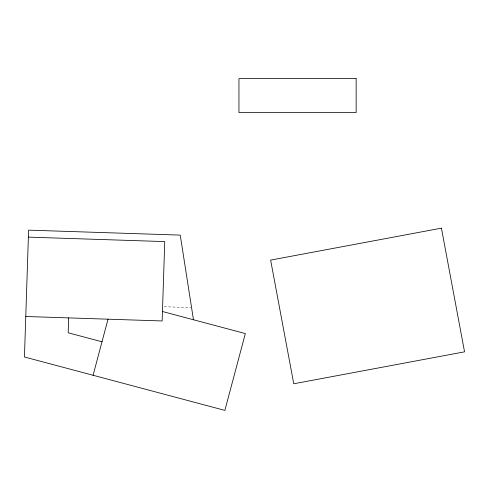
<?xml version="1.0" encoding="UTF-8"?>
<svg xmlns="http://www.w3.org/2000/svg" width="489" height="489" viewBox="0 0 489 489"><rect width="100%" height="100%" fill="white"/><g stroke="black" fill="none" stroke-linecap="round" stroke-linejoin="round"><path stroke-width="0.37" stroke-dasharray="2.44 1.83" d="M164.139 306.737L190.802 307.612"/><path stroke-width="0.73" d="M68.668 317.899L68.179 332.783L101.999 341.793M93.081 375.271L108.026 319.183M28.374 237.128L164.75 241.597L162.146 320.955L25.776 316.493M162.458 311.499L245.331 333.577L224.867 410.387L24.45 356.988L28.6 230.148L180.245 235.111L193.461 319.757M441.426 228.161L270.631 260.099L293.755 383.773L464.55 351.835L441.426 228.161M356.139 78.613L238.95 78.613L238.95 112.543L356.139 112.543L356.139 78.613"/></g></svg>
